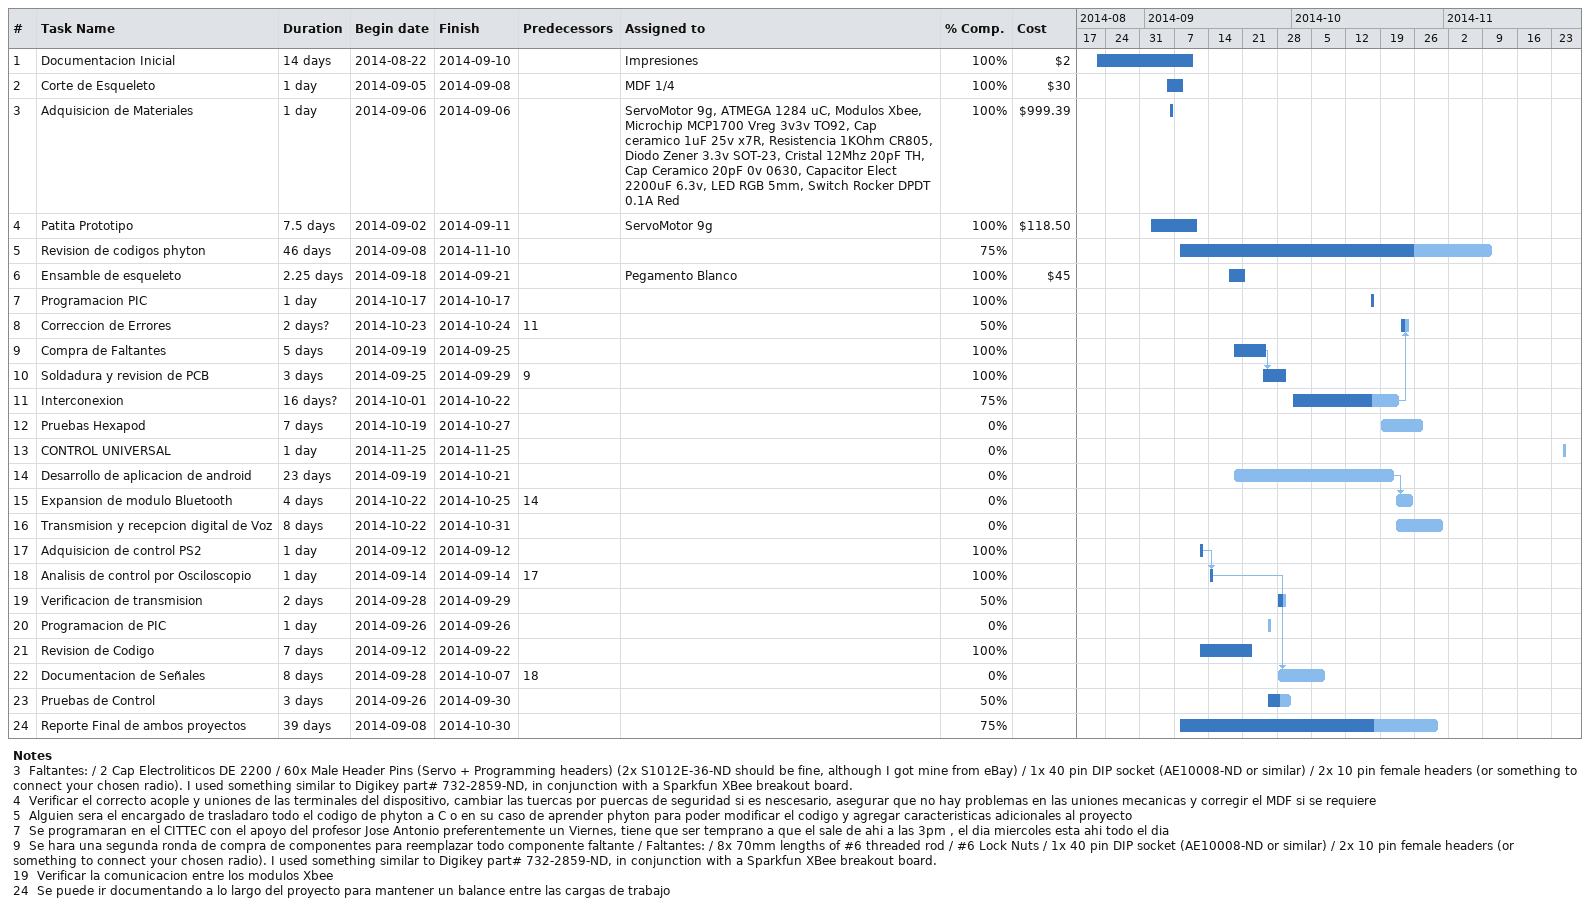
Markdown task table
| ID | Task | Duration | Start | Finish | Predecessors | Resources | % complete | Cost ($) |
|---|---|---|---|---|---|---|---|---|
| 1 | Documentacion Inicial | 14d | 2014-08-22 | 2014-09-10 |  | Impresiones | 100 | 2 |
| 2 | Corte de Esqueleto | 1d | 2014-09-05 | 2014-09-08 |  | MDF 1/4 | 100 | 30 |
| 3 | Adquisicion de Materiales | 1d | 2014-09-06 | 2014-09-06 |  | ServoMotor 9g, ATMEGA 1284 uC, Modulos Xbee, Microchip MCP1700 Vreg 3v3v TO92, Cap ceramico 1uF 25v x7R, Resistencia 1KOhm CR805, Diodo Zener 3.3v SOT-23, Cristal 12Mhz 20pF TH, Cap Ceramico 20pF 0v 0630, Capacitor Elect 2200uF 6.3v, LED RGB 5mm, Switch Rocker DPDT 0.1A Red | 100 | 999.39 |
| 4 | Patita Prototipo | 7.5d | 2014-09-02 | 2014-09-11 |  | ServoMotor 9g | 100 | 118.50 |
| 5 | Revision de codigos phyton | 46d | 2014-09-08 | 2014-11-10 |  |  | 75 |  |
| 6 | Ensamble de esqueleto | 2.25d | 2014-09-18 | 2014-09-21 |  | Pegamento Blanco | 100 | 45 |
| 7 | Programacion PIC | 1d | 2014-10-17 | 2014-10-17 |  |  | 100 |  |
| 8 | Correccion de Errores | 2d? | 2014-10-23 | 2014-10-24 | 11 |  | 50 |  |
| 9 | Compra de Faltantes | 5d | 2014-09-19 | 2014-09-25 |  |  | 100 |  |
| 10 | Soldadura y revision de PCB | 3d | 2014-09-25 | 2014-09-29 | 9 |  | 100 |  |
| 11 | Interconexion | 16d? | 2014-10-01 | 2014-10-22 |  |  | 75 |  |
| 12 | Pruebas Hexapod | 7d | 2014-10-19 | 2014-10-27 |  |  | 0 |  |
| 13 | CONTROL UNIVERSAL | 1d | 2014-11-25 | 2014-11-25 |  |  | 0 |  |
| 14 | Desarrollo de aplicacion de android | 23d | 2014-09-19 | 2014-10-21 |  |  | 0 |  |
| 15 | Expansion de modulo Bluetooth | 4d | 2014-10-22 | 2014-10-25 | 14 |  | 0 |  |
| 16 | Transmision y recepcion digital de Voz | 8d | 2014-10-22 | 2014-10-31 |  |  | 0 |  |
| 17 | Adquisicion de control PS2 | 1d | 2014-09-12 | 2014-09-12 |  |  | 100 |  |
| 18 | Analisis de control por Osciloscopio | 1d | 2014-09-14 | 2014-09-14 | 17 |  | 100 |  |
| 19 | Verificacion de transmision | 2d | 2014-09-28 | 2014-09-29 |  |  | 50 |  |
| 20 | Programacion de PIC | 1d | 2014-09-26 | 2014-09-26 |  |  | 0 |  |
| 21 | Revision de Codigo | 7d | 2014-09-12 | 2014-09-22 |  |  | 100 |  |
| 22 | Documentacion de Señales | 8d | 2014-09-28 | 2014-10-07 | 18 |  | 0 |  |
| 23 | Pruebas de Control | 3d | 2014-09-26 | 2014-09-30 |  |  | 50 |  |
| 24 | Reporte Final de ambos proyectos | 39d | 2014-09-08 | 2014-10-30 |  |  | 75 |  |

Notes
- 3: Faltantes: / 2 Cap Electroliticos DE 2200 / 60x Male Header Pins (Servo + Programming headers) (2x S1012E-36-ND should be fine, although I got mine from eBay) / 1x 40 pin DIP socket (AE10008-ND or similar) / 2x 10 pin female headers (or something to connect your chosen radio). I used something similar to Digikey part# 732-2859-ND, in conjunction with a Sparkfun XBee breakout board.
- 4: Verificar el correcto acople y uniones de las terminales del dispositivo, cambiar las tuercas por puercas de seguridad si es nescesario, asegurar que no hay problemas en las uniones mecanicas y corregir el MDF si se requiere
- 5: Alguien sera el encargado de trasladaro todo el codigo de phyton a C o en su caso de aprender phyton para poder modificar el codigo y agregar caracteristicas adicionales al proyecto
- 7: Se programaran en el CITTEC con el apoyo del profesor Jose Antonio preferentemente un Viernes, tiene que ser temprano a que el sale de ahi a las 3pm , el dia miercoles esta ahi todo el dia
- 9: Se hara una segunda ronda de compra de componentes para reemplazar todo componente faltante / Faltantes: / 8x 70mm lengths of #6 threaded rod / #6 Lock Nuts / 1x 40 pin DIP socket (AE10008-ND or similar) / 2x 10 pin female headers (or something to connect your chosen radio). I used something similar to Digikey part# 732-2859-ND, in conjunction with a Sparkfun XBee breakout board.
- 19: Verificar la comunicacion entre los modulos Xbee
- 24: Se puede ir documentando a lo largo del proyecto para mantener un balance entre las cargas de trabajo
